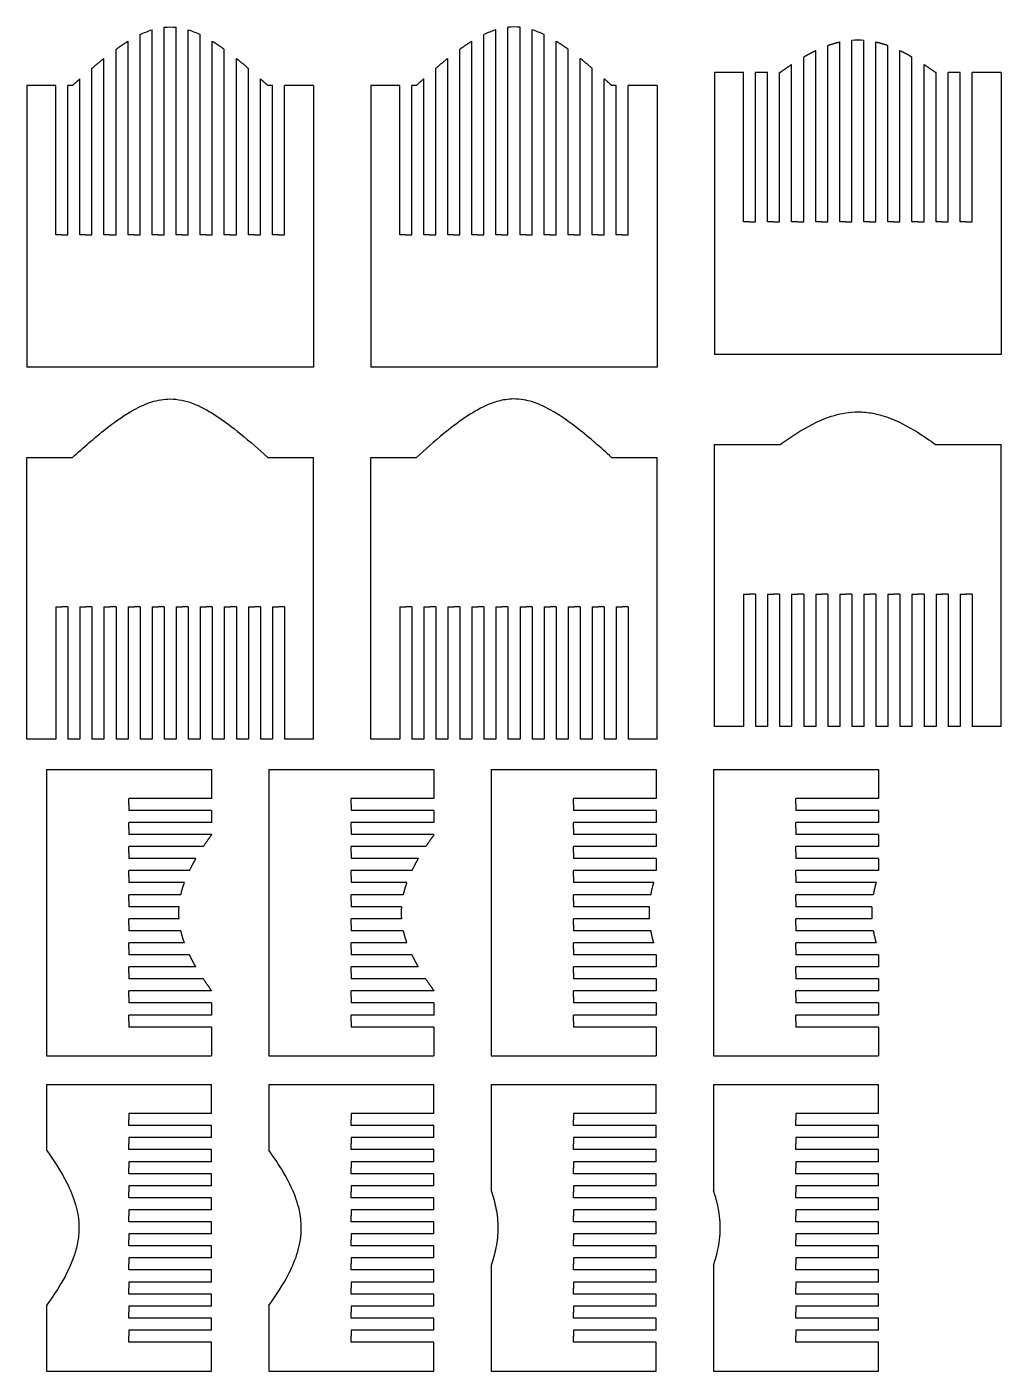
# Model space of a CAD drawing. Header units: millimetres. Extents: x -25 to 565, y 0 to 235.
# Drawn here: x 215 to 385, y 0 to 234.6 of the extents above; entities that cross this region are included whole.
import ezdxf

# ---------------------------------------------------------------- set-up
doc = ezdxf.new("R2010")
doc.units = ezdxf.units.MM
for name, color, linetype in [('x_lower_sheets', 7, 'CONTINUOUS'), ('x_upper_sheets', 7, 'CONTINUOUS'), ('y_lower_sheets', 7, 'CONTINUOUS'), ('y_upper_sheets', 7, 'CONTINUOUS')]:
    doc.layers.add(name, color=color, linetype=linetype)

msp = doc.modelspace()

# ---------------------------------------------------------------- linework, layer by layer
at = {"layer": 'x_lower_sheets'}
for points in [[(218.4, 50), (218.4, 38.56)], [(218.4, 50), (247.2, 50)], [(247.2, 44.95), (247.2, 50)], [(257.2, 50), (257.2, 38.56)], [(257.2, 50), (286, 50)], [(286, 44.95), (286, 50)], [(296, 50), (296, 31.54)], [(296, 50), (324.8, 50)], [(324.8, 44.95), (324.8, 50)], [(334.8, 50), (334.8, 31.54)], [(334.8, 50), (363.6, 50)], [(363.6, 44.95), (363.6, 50)], [(247.2, 44.95), (232.8, 44.95)], [(232.8, 44.95), (232.8, 43.9)], [(286, 44.95), (271.6, 44.95)], [(271.6, 44.95), (271.6, 43.9)], [(324.8, 44.95), (310.4, 44.95)], [(310.4, 44.95), (310.4, 43.9)], [(363.6, 44.95), (349.2, 44.95)], [(349.2, 44.95), (349.2, 43.9)], [(232.8, 42.85), (232.8, 43.9)], [(247.2, 42.85), (232.8, 42.85)], [(247.2, 40.75), (247.2, 42.85)], [(271.6, 42.85), (271.6, 43.9)], [(286, 42.85), (271.6, 42.85)], [(286, 40.75), (286, 42.85)], [(310.4, 42.85), (310.4, 43.9)], [(324.8, 42.85), (310.4, 42.85)], [(324.8, 40.75), (324.8, 42.85)], [(349.2, 42.85), (349.2, 43.9)], [(363.6, 42.85), (349.2, 42.85)], [(363.6, 40.75), (363.6, 42.85)], [(247.2, 40.75), (232.8, 40.75)], [(232.8, 40.75), (232.8, 39.7)], [(286, 40.75), (271.6, 40.75)], [(271.6, 40.75), (271.6, 39.7)], [(324.8, 40.75), (310.4, 40.75)], [(310.4, 40.75), (310.4, 39.7)], [(363.6, 40.75), (349.2, 40.75)], [(349.2, 40.75), (349.2, 39.7)], [(232.8, 38.65), (232.8, 39.7)], [(247.2, 38.65), (232.8, 38.65)], [(247.2, 36.55), (247.2, 38.65)], [(271.6, 38.65), (271.6, 39.7)], [(286, 38.65), (271.6, 38.65)], [(286, 36.55), (286, 38.65)], [(310.4, 38.65), (310.4, 39.7)], [(324.8, 38.65), (310.4, 38.65)], [(324.8, 36.55), (324.8, 38.65)], [(349.2, 38.65), (349.2, 39.7)], [(363.6, 38.65), (349.2, 38.65)], [(363.6, 36.55), (363.6, 38.65)], [(247.2, 36.55), (232.8, 36.55)], [(232.8, 36.55), (232.8, 35.5)], [(232.8, 34.45), (232.8, 35.5)], [(286, 36.55), (271.6, 36.55)], [(271.6, 36.55), (271.6, 35.5)], [(271.6, 34.45), (271.6, 35.5)], [(324.8, 36.55), (310.4, 36.55)], [(310.4, 36.55), (310.4, 35.5)], [(310.4, 34.45), (310.4, 35.5)], [(363.6, 36.55), (349.2, 36.55)], [(349.2, 36.55), (349.2, 35.5)], [(349.2, 34.45), (349.2, 35.5)], [(247.2, 34.45), (232.8, 34.45)], [(247.2, 32.35), (247.2, 34.45)], [(286, 34.45), (271.6, 34.45)], [(286, 32.35), (286, 34.45)], [(324.8, 34.45), (310.4, 34.45)], [(324.8, 32.35), (324.8, 34.45)], [(363.6, 34.45), (349.2, 34.45)], [(363.6, 32.35), (363.6, 34.45)], [(247.2, 32.35), (232.8, 32.35)], [(232.8, 32.35), (232.8, 31.3)], [(232.8, 30.25), (232.8, 31.3)], [(286, 32.35), (271.6, 32.35)], [(271.6, 32.35), (271.6, 31.3)], [(271.6, 30.25), (271.6, 31.3)], [(324.8, 32.35), (310.4, 32.35)], [(310.4, 32.35), (310.4, 31.3)], [(310.4, 30.25), (310.4, 31.3)], [(363.6, 32.35), (349.2, 32.35)], [(349.2, 32.35), (349.2, 31.3)], [(349.2, 30.25), (349.2, 31.3)], [(247.2, 30.25), (232.8, 30.25)], [(247.2, 28.15), (247.2, 30.25)], [(286, 30.25), (271.6, 30.25)], [(286, 28.15), (286, 30.25)], [(324.8, 30.25), (310.4, 30.25)], [(324.8, 28.15), (324.8, 30.25)], [(363.6, 30.25), (349.2, 30.25)], [(363.6, 28.15), (363.6, 30.25)], [(247.2, 28.15), (232.8, 28.15)], [(232.8, 28.15), (232.8, 27.1)], [(232.8, 26.05), (232.8, 27.1)], [(247.2, 26.05), (232.8, 26.05)], [(247.2, 23.95), (247.2, 26.05)], [(286, 28.15), (271.6, 28.15)], [(271.6, 28.15), (271.6, 27.1)], [(271.6, 26.05), (271.6, 27.1)], [(286, 26.05), (271.6, 26.05)], [(286, 23.95), (286, 26.05)], [(324.8, 28.15), (310.4, 28.15)], [(310.4, 28.15), (310.4, 27.1)], [(310.4, 26.05), (310.4, 27.1)], [(324.8, 26.05), (310.4, 26.05)], [(324.8, 23.95), (324.8, 26.05)], [(363.6, 28.15), (349.2, 28.15)], [(349.2, 28.15), (349.2, 27.1)], [(349.2, 26.05), (349.2, 27.1)], [(363.6, 26.05), (349.2, 26.05)], [(363.6, 23.95), (363.6, 26.05)], [(247.2, 23.95), (232.8, 23.95)], [(232.8, 23.95), (232.8, 22.9)], [(286, 23.95), (271.6, 23.95)], [(271.6, 23.95), (271.6, 22.9)], [(324.8, 23.95), (310.4, 23.95)], [(310.4, 23.95), (310.4, 22.9)], [(363.6, 23.95), (349.2, 23.95)], [(349.2, 23.95), (349.2, 22.9)], [(232.8, 21.85), (232.8, 22.9)], [(247.2, 21.85), (232.8, 21.85)], [(247.2, 19.75), (247.2, 21.85)], [(271.6, 21.85), (271.6, 22.9)], [(286, 21.85), (271.6, 21.85)], [(286, 19.75), (286, 21.85)], [(310.4, 21.85), (310.4, 22.9)], [(324.8, 21.85), (310.4, 21.85)], [(324.8, 19.75), (324.8, 21.85)], [(349.2, 21.85), (349.2, 22.9)], [(363.6, 21.85), (349.2, 21.85)], [(363.6, 19.75), (363.6, 21.85)], [(247.2, 19.75), (232.8, 19.75)], [(232.8, 19.75), (232.8, 18.7)], [(286, 19.75), (271.6, 19.75)], [(271.6, 19.75), (271.6, 18.7)], [(324.8, 19.75), (310.4, 19.75)], [(310.4, 19.75), (310.4, 18.7)], [(363.6, 19.75), (349.2, 19.75)], [(349.2, 19.75), (349.2, 18.7)], [(232.8, 17.65), (232.8, 18.7)], [(247.2, 17.65), (232.8, 17.65)], [(247.2, 15.55), (247.2, 17.65)], [(271.6, 17.65), (271.6, 18.7)], [(286, 17.65), (271.6, 17.65)], [(286, 15.55), (286, 17.65)], [(296, 18.46), (296, 0)], [(310.4, 17.65), (310.4, 18.7)], [(324.8, 17.65), (310.4, 17.65)], [(324.8, 15.55), (324.8, 17.65)], [(334.8, 18.46), (334.8, 0)], [(349.2, 17.65), (349.2, 18.7)], [(363.6, 17.65), (349.2, 17.65)], [(363.6, 15.55), (363.6, 17.65)], [(247.2, 15.55), (232.8, 15.55)], [(232.8, 15.55), (232.8, 14.5)], [(232.8, 13.45), (232.8, 14.5)], [(286, 15.55), (271.6, 15.55)], [(271.6, 15.55), (271.6, 14.5)], [(271.6, 13.45), (271.6, 14.5)], [(324.8, 15.55), (310.4, 15.55)], [(310.4, 15.55), (310.4, 14.5)], [(310.4, 13.45), (310.4, 14.5)], [(363.6, 15.55), (349.2, 15.55)], [(349.2, 15.55), (349.2, 14.5)], [(349.2, 13.45), (349.2, 14.5)], [(247.2, 13.45), (232.8, 13.45)], [(247.2, 11.35), (247.2, 13.45)], [(286, 13.45), (271.6, 13.45)], [(286, 11.35), (286, 13.45)], [(324.8, 13.45), (310.4, 13.45)], [(324.8, 11.35), (324.8, 13.45)], [(363.6, 13.45), (349.2, 13.45)], [(363.6, 11.35), (363.6, 13.45)], [(218.4, 11.44), (218.4, 0)], [(247.2, 11.35), (232.8, 11.35)], [(232.8, 11.35), (232.8, 10.3)], [(232.8, 9.25), (232.8, 10.3)], [(257.2, 11.44), (257.2, 0)], [(286, 11.35), (271.6, 11.35)], [(271.6, 11.35), (271.6, 10.3)], [(271.6, 9.25), (271.6, 10.3)], [(324.8, 11.35), (310.4, 11.35)], [(310.4, 11.35), (310.4, 10.3)], [(310.4, 9.25), (310.4, 10.3)], [(363.6, 11.35), (349.2, 11.35)], [(349.2, 11.35), (349.2, 10.3)], [(349.2, 9.25), (349.2, 10.3)], [(247.2, 9.25), (232.8, 9.25)], [(247.2, 7.15), (232.8, 7.15)], [(232.8, 7.15), (232.8, 6.1)], [(247.2, 7.15), (247.2, 9.25)], [(286, 9.25), (271.6, 9.25)], [(286, 7.15), (271.6, 7.15)], [(271.6, 7.15), (271.6, 6.1)], [(286, 7.15), (286, 9.25)], [(324.8, 9.25), (310.4, 9.25)], [(324.8, 7.15), (310.4, 7.15)], [(310.4, 7.15), (310.4, 6.1)], [(324.8, 7.15), (324.8, 9.25)], [(363.6, 9.25), (349.2, 9.25)], [(363.6, 7.15), (349.2, 7.15)], [(349.2, 7.15), (349.2, 6.1)], [(363.6, 7.15), (363.6, 9.25)], [(232.8, 5.05), (232.8, 6.1)], [(247.2, 5.05), (232.8, 5.05)], [(247.2, 0), (247.2, 5.05)], [(271.6, 5.05), (271.6, 6.1)], [(286, 5.05), (271.6, 5.05)], [(286, 0), (286, 5.05)], [(310.4, 5.05), (310.4, 6.1)], [(324.8, 5.05), (310.4, 5.05)], [(324.8, 0), (324.8, 5.05)], [(349.2, 5.05), (349.2, 6.1)], [(363.6, 5.05), (349.2, 5.05)], [(363.6, 0), (363.6, 5.05)], [(218.4, 0), (247.2, 0)], [(257.2, 0), (286, 0)], [(296, 0), (324.8, 0)], [(334.8, 0), (363.6, 0)]]:
    msp.add_open_spline(points, degree=1, dxfattribs=at)
for points, knots in [([(218.4, 38.56), (219.67, 36.81), (220.9, 34.96), (221.97, 32.86), (222.55, 31.71), (223.09, 30.46), (223.48, 29.1), (223.85, 27.82), (224.09, 26.42), (224.08, 25)], [0, 0, 0, 0, 0.485129, 0.485129, 0.485129, 0.751468, 0.751468, 0.751468, 1, 1, 1, 1]), ([(257.2, 11.44), (258.47, 13.19), (259.7, 15.04), (260.77, 17.14), (261.35, 18.29), (261.89, 19.54), (262.28, 20.9), (262.66, 22.19), (262.89, 23.6), (262.88, 25.03), (262.88, 26.06), (262.76, 27.09), (262.55, 28.05), (262.4, 28.71), (262.22, 29.35), (262.01, 29.96), (261.32, 31.96), (260.39, 33.68), (259.41, 35.29), (258.7, 36.44), (257.96, 37.52), (257.2, 38.56)], [0, 0, 0, 0, 0.24261, 0.24261, 0.24261, 0.375777, 0.375777, 0.375777, 0.500958, 0.500958, 0.500958, 0.591022, 0.591022, 0.591022, 0.652696, 0.652696, 0.652696, 0.855239, 0.855239, 0.855239, 1, 1, 1, 1]), ([(296, 31.54), (296.35, 30.55), (296.65, 29.5), (296.85, 28.4), (297.06, 27.3), (297.18, 26.16), (297.18, 25)], [0, 0, 0, 0, 0.5, 0.5, 0.5, 1, 1, 1, 1]), ([(334.8, 18.46), (335.09, 19.27), (335.33, 20.11), (335.53, 20.99), (335.81, 22.27), (335.98, 23.62), (335.98, 24.98), (335.98, 26.34), (335.82, 27.69), (335.54, 28.97), (335.34, 29.86), (335.09, 30.72), (334.8, 31.54)], [0, 0, 0, 0, 0.203837, 0.203837, 0.203837, 0.498787, 0.498787, 0.498787, 0.792961, 0.792961, 0.792961, 1, 1, 1, 1]), ([(224.08, 25), (224.09, 24.12), (224, 23.24), (223.84, 22.41), (223.68, 21.57), (223.46, 20.77), (223.2, 20.01), (222.5, 18.01), (221.57, 16.28), (220.58, 14.67), (219.88, 13.54), (219.15, 12.47), (218.4, 11.44)], [0, 0, 0, 0, 0.153889, 0.153889, 0.153889, 0.307779, 0.307779, 0.307779, 0.713637, 0.713637, 0.713637, 1, 1, 1, 1]), ([(297.18, 25), (297.18, 23.84), (297.06, 22.7), (296.85, 21.6), (296.65, 20.5), (296.35, 19.45), (296, 18.46)], [0, 0, 0, 0, 0.5, 0.5, 0.5, 1, 1, 1, 1])]:
    msp.add_open_spline(points, degree=3, knots=knots, dxfattribs=at)
at = {"layer": 'x_upper_sheets'}
for points, knots in [([(222.98, 159.47), (224.84, 161.16), (226.75, 162.84), (228.8, 164.46), (230.16, 165.51), (231.57, 166.55), (233.16, 167.48), (234.25, 168.12), (235.43, 168.71), (236.79, 169.14), (237.78, 169.45), (238.88, 169.66), (240, 169.66)], [0, 0, 0, 0, 0.410661, 0.410661, 0.410661, 0.680197, 0.680197, 0.680197, 0.864949, 0.864949, 0.864949, 1, 1, 1, 1]), ([(240, 169.66), (240.68, 169.66), (241.36, 169.58), (242.01, 169.45), (242.65, 169.32), (243.27, 169.14), (243.85, 168.93), (245.28, 168.39), (246.53, 167.69), (247.69, 166.96), (249.36, 165.9), (250.86, 164.75), (252.3, 163.57), (253.94, 162.23), (255.5, 160.86), (257.02, 159.47)], [0, 0, 0, 0, 0.082231, 0.082231, 0.082231, 0.164463, 0.164463, 0.164463, 0.368632, 0.368632, 0.368632, 0.663658, 0.663658, 0.663658, 1, 1, 1, 1]), ([(317.02, 159.47), (315.16, 161.17), (313.25, 162.85), (311.18, 164.47), (309.83, 165.52), (308.41, 166.56), (306.82, 167.49), (305.73, 168.12), (304.56, 168.72), (303.21, 169.14), (302.21, 169.46), (301.1, 169.66), (299.96, 169.66), (299.46, 169.65), (298.97, 169.62), (298.49, 169.54), (297.67, 169.42), (296.91, 169.2), (296.19, 168.94), (294.76, 168.41), (293.51, 167.72), (292.35, 166.99), (290.68, 165.93), (289.19, 164.78), (287.74, 163.61), (286.09, 162.26), (284.51, 160.87), (282.98, 159.47)], [0, 0, 0, 0, 0.205825, 0.205825, 0.205825, 0.340684, 0.340684, 0.340684, 0.432536, 0.432536, 0.432536, 0.500757, 0.500757, 0.500757, 0.530715, 0.530715, 0.530715, 0.58125, 0.58125, 0.58125, 0.683096, 0.683096, 0.683096, 0.830295, 0.830295, 0.830295, 1, 1, 1, 1]), ([(346.44, 161.72), (348.19, 162.99), (350.04, 164.22), (352.14, 165.29), (353.29, 165.88), (354.54, 166.41), (355.9, 166.8), (357.18, 167.17), (358.58, 167.41), (360, 167.41)], [0, 0, 0, 0, 0.485129, 0.485129, 0.485129, 0.751468, 0.751468, 0.751468, 1, 1, 1, 1]), ([(360, 167.41), (360.88, 167.41), (361.76, 167.32), (362.59, 167.16), (363.43, 167.01), (364.23, 166.78), (364.99, 166.52), (366.99, 165.82), (368.72, 164.89), (370.33, 163.9), (371.46, 163.2), (372.53, 162.47), (373.56, 161.72)], [0, 0, 0, 0, 0.153889, 0.153889, 0.153889, 0.307779, 0.307779, 0.307779, 0.713637, 0.713637, 0.713637, 1, 1, 1, 1])]:
    msp.add_open_spline(points, degree=3, knots=knots, dxfattribs=at)
for points in [[(335, 112.52), (335, 161.72)], [(335, 161.72), (346.44, 161.72)], [(373.56, 161.72), (385, 161.72)], [(385, 112.52), (385, 161.72)], [(215, 110.27), (215, 159.47)], [(215, 159.47), (222.98, 159.47)], [(257.02, 159.47), (265, 159.47)], [(265, 110.27), (265, 159.47)], [(275, 110.27), (275, 159.47)], [(275, 159.47), (282.98, 159.47)], [(317.02, 159.47), (325, 159.47)], [(325, 110.27), (325, 159.47)], [(340.05, 135.62), (341.1, 135.62)], [(340.05, 135.62), (340.05, 112.52)], [(342.15, 135.62), (341.1, 135.62)], [(342.15, 135.62), (342.15, 112.52)], [(344.25, 135.62), (345.3, 135.62)], [(344.25, 135.62), (344.25, 112.52)], [(346.35, 135.62), (345.3, 135.62)], [(346.35, 135.62), (346.35, 112.52)], [(348.45, 135.62), (349.5, 135.62)], [(348.45, 135.62), (348.45, 112.52)], [(350.55, 135.62), (349.5, 135.62)], [(350.55, 135.62), (350.55, 112.52)], [(352.65, 135.62), (353.7, 135.62)], [(352.65, 135.62), (352.65, 112.52)], [(354.75, 135.62), (353.7, 135.62)], [(354.75, 135.62), (354.75, 112.52)], [(356.85, 135.62), (357.9, 135.62)], [(356.85, 135.62), (356.85, 112.52)], [(358.95, 135.62), (357.9, 135.62)], [(358.95, 135.62), (358.95, 112.52)], [(361.05, 135.62), (362.1, 135.62)], [(361.05, 135.62), (361.05, 112.52)], [(363.15, 135.62), (362.1, 135.62)], [(363.15, 135.62), (363.15, 112.52)], [(365.25, 135.62), (366.3, 135.62)], [(365.25, 135.62), (365.25, 112.52)], [(367.35, 135.62), (366.3, 135.62)], [(367.35, 135.62), (367.35, 112.52)], [(369.45, 135.62), (370.5, 135.62)], [(369.45, 135.62), (369.45, 112.52)], [(371.55, 135.62), (370.5, 135.62)], [(371.55, 135.62), (371.55, 112.52)], [(373.65, 135.62), (374.7, 135.62)], [(373.65, 135.62), (373.65, 112.52)], [(375.75, 135.62), (374.7, 135.62)], [(375.75, 135.62), (375.75, 112.52)], [(377.85, 135.62), (378.9, 135.62)], [(377.85, 135.62), (377.85, 112.52)], [(379.95, 135.62), (378.9, 135.62)], [(379.95, 135.62), (379.95, 112.52)], [(220.05, 133.37), (221.1, 133.37)], [(220.05, 133.37), (220.05, 110.27)], [(222.15, 133.37), (221.1, 133.37)], [(222.15, 133.37), (222.15, 110.27)], [(224.25, 133.37), (225.3, 133.37)], [(224.25, 133.37), (224.25, 110.27)], [(226.35, 133.37), (225.3, 133.37)], [(226.35, 133.37), (226.35, 110.27)], [(228.45, 133.37), (229.5, 133.37)], [(228.45, 133.37), (228.45, 110.27)], [(230.55, 133.37), (229.5, 133.37)], [(230.55, 133.37), (230.55, 110.27)], [(232.65, 133.37), (233.7, 133.37)], [(232.65, 133.37), (232.65, 110.27)], [(234.75, 133.37), (233.7, 133.37)], [(234.75, 133.37), (234.75, 110.27)], [(236.85, 133.37), (237.9, 133.37)], [(236.85, 133.37), (236.85, 110.27)], [(238.95, 133.37), (237.9, 133.37)], [(238.95, 133.37), (238.95, 110.27)], [(241.05, 133.37), (242.1, 133.37)], [(241.05, 133.37), (241.05, 110.27)], [(243.15, 133.37), (242.1, 133.37)], [(243.15, 133.37), (243.15, 110.27)], [(245.25, 133.37), (246.3, 133.37)], [(245.25, 133.37), (245.25, 110.27)], [(247.35, 133.37), (246.3, 133.37)], [(247.35, 133.37), (247.35, 110.27)], [(249.45, 133.37), (250.5, 133.37)], [(249.45, 133.37), (249.45, 110.27)], [(251.55, 133.37), (250.5, 133.37)], [(251.55, 133.37), (251.55, 110.27)], [(253.65, 133.37), (254.7, 133.37)], [(253.65, 133.37), (253.65, 110.27)], [(255.75, 133.37), (254.7, 133.37)], [(255.75, 133.37), (255.75, 110.27)], [(257.85, 133.37), (258.9, 133.37)], [(257.85, 133.37), (257.85, 110.27)], [(259.95, 133.37), (258.9, 133.37)], [(259.95, 133.37), (259.95, 110.27)], [(280.05, 133.37), (281.1, 133.37)], [(280.05, 133.37), (280.05, 110.27)], [(282.15, 133.37), (281.1, 133.37)], [(282.15, 133.37), (282.15, 110.27)], [(284.25, 133.37), (285.3, 133.37)], [(284.25, 133.37), (284.25, 110.27)], [(286.35, 133.37), (285.3, 133.37)], [(286.35, 133.37), (286.35, 110.27)], [(288.45, 133.37), (289.5, 133.37)], [(288.45, 133.37), (288.45, 110.27)], [(290.55, 133.37), (289.5, 133.37)], [(290.55, 133.37), (290.55, 110.27)], [(292.65, 133.37), (293.7, 133.37)], [(292.65, 133.37), (292.65, 110.27)], [(294.75, 133.37), (293.7, 133.37)], [(294.75, 133.37), (294.75, 110.27)], [(296.85, 133.37), (297.9, 133.37)], [(296.85, 133.37), (296.85, 110.27)], [(298.95, 133.37), (297.9, 133.37)], [(298.95, 133.37), (298.95, 110.27)], [(301.05, 133.37), (302.1, 133.37)], [(301.05, 133.37), (301.05, 110.27)], [(303.15, 133.37), (302.1, 133.37)], [(303.15, 133.37), (303.15, 110.27)], [(305.25, 133.37), (306.3, 133.37)], [(305.25, 133.37), (305.25, 110.27)], [(307.35, 133.37), (306.3, 133.37)], [(307.35, 133.37), (307.35, 110.27)], [(309.45, 133.37), (310.5, 133.37)], [(309.45, 133.37), (309.45, 110.27)], [(311.55, 133.37), (310.5, 133.37)], [(311.55, 133.37), (311.55, 110.27)], [(313.65, 133.37), (314.7, 133.37)], [(313.65, 133.37), (313.65, 110.27)], [(315.75, 133.37), (314.7, 133.37)], [(315.75, 133.37), (315.75, 110.27)], [(317.85, 133.37), (318.9, 133.37)], [(317.85, 133.37), (317.85, 110.27)], [(319.95, 133.37), (318.9, 133.37)], [(319.95, 133.37), (319.95, 110.27)], [(220.05, 110.27), (215, 110.27)], [(224.25, 110.27), (222.15, 110.27)], [(228.45, 110.27), (226.35, 110.27)], [(232.65, 110.27), (230.55, 110.27)], [(236.85, 110.27), (234.75, 110.27)], [(241.05, 110.27), (238.95, 110.27)], [(245.25, 110.27), (243.15, 110.27)], [(249.45, 110.27), (247.35, 110.27)], [(253.65, 110.27), (251.55, 110.27)], [(257.85, 110.27), (255.75, 110.27)], [(265, 110.27), (259.95, 110.27)], [(280.05, 110.27), (275, 110.27)], [(284.25, 110.27), (282.15, 110.27)], [(288.45, 110.27), (286.35, 110.27)], [(292.65, 110.27), (290.55, 110.27)], [(296.85, 110.27), (294.75, 110.27)], [(301.05, 110.27), (298.95, 110.27)], [(305.25, 110.27), (303.15, 110.27)], [(309.45, 110.27), (307.35, 110.27)], [(313.65, 110.27), (311.55, 110.27)], [(317.85, 110.27), (315.75, 110.27)], [(325, 110.27), (319.95, 110.27)], [(340.05, 112.52), (335, 112.52)], [(344.25, 112.52), (342.15, 112.52)], [(348.45, 112.52), (346.35, 112.52)], [(352.65, 112.52), (350.55, 112.52)], [(356.85, 112.52), (354.75, 112.52)], [(361.05, 112.52), (358.95, 112.52)], [(365.25, 112.52), (363.15, 112.52)], [(369.45, 112.52), (367.35, 112.52)], [(373.65, 112.52), (371.55, 112.52)], [(377.85, 112.52), (375.75, 112.52)], [(385, 112.52), (379.95, 112.52)]]:
    msp.add_open_spline(points, degree=1, dxfattribs=at)
at = {"layer": 'y_lower_sheets'}
for points, degree in [([(218.4, 105), (247.2, 105)], 1), ([(218.4, 105), (218.4, 55)], 1), ([(247.2, 105), (247.2, 99.95)], 1), ([(257.2, 105), (286, 105)], 1), ([(257.2, 105), (257.2, 55)], 1), ([(286, 105), (286, 99.95)], 1), ([(296, 105), (324.8, 105)], 1), ([(296, 105), (296, 55)], 1), ([(324.8, 105), (324.8, 99.95)], 1), ([(334.8, 105), (363.6, 105)], 1), ([(334.8, 105), (334.8, 55)], 1), ([(363.6, 105), (363.6, 99.95)], 1), ([(247.2, 99.95), (232.8, 99.95)], 1), ([(232.8, 98.9), (232.8, 99.95)], 1), ([(232.8, 98.9), (232.8, 97.85)], 1), ([(286, 99.95), (271.6, 99.95)], 1), ([(271.6, 98.9), (271.6, 99.95)], 1), ([(271.6, 98.9), (271.6, 97.85)], 1), ([(324.8, 99.95), (310.4, 99.95)], 1), ([(310.4, 98.9), (310.4, 99.95)], 1), ([(310.4, 98.9), (310.4, 97.85)], 1), ([(363.6, 99.95), (349.2, 99.95)], 1), ([(349.2, 98.9), (349.2, 99.95)], 1), ([(349.2, 98.9), (349.2, 97.85)], 1), ([(247.2, 97.85), (232.8, 97.85)], 1), ([(247.2, 97.85), (247.2, 95.75)], 1), ([(286, 97.85), (271.6, 97.85)], 1), ([(286, 97.85), (286, 95.75)], 1), ([(324.8, 97.85), (310.4, 97.85)], 1), ([(324.8, 97.85), (324.8, 95.75)], 1), ([(363.6, 97.85), (349.2, 97.85)], 1), ([(363.6, 97.85), (363.6, 95.75)], 1), ([(247.2, 95.75), (232.8, 95.75)], 1), ([(232.8, 94.7), (232.8, 95.75)], 1), ([(232.8, 94.7), (232.8, 93.65)], 1), ([(286, 95.75), (271.6, 95.75)], 1), ([(271.6, 94.7), (271.6, 95.75)], 1), ([(271.6, 94.7), (271.6, 93.65)], 1), ([(324.8, 95.75), (310.4, 95.75)], 1), ([(310.4, 94.7), (310.4, 95.75)], 1), ([(310.4, 94.7), (310.4, 93.65)], 1), ([(363.6, 95.75), (349.2, 95.75)], 1), ([(349.2, 94.7), (349.2, 95.75)], 1), ([(349.2, 94.7), (349.2, 93.65)], 1), ([(247.2, 93.65), (232.8, 93.65)], 1), ([(245.8, 91.55), (232.8, 91.55)], 1), ([(232.8, 90.5), (232.8, 91.55)], 1), ([(245.8, 91.55), (246.49, 92.58), (247.2, 93.56)], 2), ([(247.2, 93.65), (247.2, 93.56)], 1), ([(286, 93.65), (271.6, 93.65)], 1), ([(284.6, 91.55), (271.6, 91.55)], 1), ([(271.6, 90.5), (271.6, 91.55)], 1), ([(286, 93.56), (285.29, 92.58), (284.6, 91.55)], 2), ([(286, 93.65), (286, 93.56)], 1), ([(324.8, 93.65), (310.4, 93.65)], 1), ([(324.8, 91.55), (310.4, 91.55)], 1), ([(310.4, 90.5), (310.4, 91.55)], 1), ([(324.8, 93.65), (324.8, 91.55)], 1), ([(363.6, 93.65), (349.2, 93.65)], 1), ([(363.6, 91.55), (349.2, 91.55)], 1), ([(349.2, 90.5), (349.2, 91.55)], 1), ([(363.6, 93.65), (363.6, 91.55)], 1), ([(232.8, 90.5), (232.8, 89.45)], 1), ([(244.49, 89.45), (232.8, 89.45)], 1), ([(243.38, 87.35), (243.91, 88.44), (244.49, 89.45)], 2), ([(271.6, 90.5), (271.6, 89.45)], 1), ([(283.29, 89.45), (271.6, 89.45)], 1), ([(283.29, 89.45), (282.71, 88.44), (282.18, 87.35)], 2), ([(310.4, 90.5), (310.4, 89.45)], 1), ([(324.8, 89.45), (310.4, 89.45)], 1), ([(324.8, 89.45), (324.8, 87.35)], 1), ([(349.2, 90.5), (349.2, 89.45)], 1), ([(363.6, 89.45), (349.2, 89.45)], 1), ([(363.6, 89.45), (363.6, 87.35)], 1), ([(243.38, 87.35), (232.8, 87.35)], 1), ([(232.8, 86.3), (232.8, 87.35)], 1), ([(282.18, 87.35), (271.6, 87.35)], 1), ([(271.6, 86.3), (271.6, 87.35)], 1), ([(324.8, 87.35), (310.4, 87.35)], 1), ([(310.4, 86.3), (310.4, 87.35)], 1), ([(363.6, 87.35), (349.2, 87.35)], 1), ([(349.2, 86.3), (349.2, 87.35)], 1), ([(232.8, 86.3), (232.8, 85.25)], 1), ([(242.49, 85.25), (232.8, 85.25)], 1), ([(241.87, 83.15), (242.12, 84.25), (242.49, 85.25)], 2), ([(271.6, 86.3), (271.6, 85.25)], 1), ([(281.29, 85.25), (271.6, 85.25)], 1), ([(281.29, 85.25), (280.92, 84.25), (280.67, 83.15)], 2), ([(310.4, 86.3), (310.4, 85.25)], 1), ([(324.39, 85.25), (310.4, 85.25)], 1), ([(323.9, 83.15), (324.09, 84.23), (324.39, 85.25)], 2), ([(349.2, 86.3), (349.2, 85.25)], 1), ([(363.19, 85.25), (349.2, 85.25)], 1), ([(363.19, 85.25), (362.89, 84.23), (362.7, 83.15)], 2), ([(241.87, 83.15), (232.8, 83.15)], 1), ([(232.8, 82.1), (232.8, 83.15)], 1), ([(280.67, 83.15), (271.6, 83.15)], 1), ([(271.6, 82.1), (271.6, 83.15)], 1), ([(323.9, 83.15), (310.4, 83.15)], 1), ([(310.4, 82.1), (310.4, 83.15)], 1), ([(362.7, 83.15), (349.2, 83.15)], 1), ([(349.2, 82.1), (349.2, 83.15)], 1), ([(232.8, 82.1), (232.8, 81.05)], 1), ([(241.56, 81.05), (232.8, 81.05)], 1), ([(241.56, 78.95), (241.5, 79.65), (241.5, 80.35), (241.56, 81.05)], 3), ([(271.6, 82.1), (271.6, 81.05)], 1), ([(280.36, 81.05), (271.6, 81.05)], 1), ([(280.36, 81.05), (280.3, 80.35), (280.3, 79.65), (280.36, 78.95)], 3), ([(310.4, 82.1), (310.4, 81.05)], 1), ([(323.65, 81.05), (310.4, 81.05)], 1), ([(323.65, 78.95), (323.59, 80), (323.65, 81.05)], 2), ([(349.2, 82.1), (349.2, 81.05)], 1), ([(362.45, 81.05), (349.2, 81.05)], 1), ([(362.45, 81.05), (362.39, 80), (362.45, 78.95)], 2), ([(241.56, 78.95), (232.8, 78.95)], 1), ([(232.8, 77.9), (232.8, 78.95)], 1), ([(232.8, 77.9), (232.8, 76.85)], 1), ([(280.36, 78.95), (271.6, 78.95)], 1), ([(271.6, 77.9), (271.6, 78.95)], 1), ([(271.6, 77.9), (271.6, 76.85)], 1), ([(323.65, 78.95), (310.4, 78.95)], 1), ([(310.4, 77.9), (310.4, 78.95)], 1), ([(310.4, 77.9), (310.4, 76.85)], 1), ([(362.45, 78.95), (349.2, 78.95)], 1), ([(349.2, 77.9), (349.2, 78.95)], 1), ([(349.2, 77.9), (349.2, 76.85)], 1), ([(241.87, 76.85), (232.8, 76.85)], 1), ([(242.49, 74.75), (242.12, 75.75), (241.87, 76.85)], 2), ([(280.67, 76.85), (271.6, 76.85)], 1), ([(280.67, 76.85), (280.92, 75.75), (281.29, 74.75)], 2), ([(323.9, 76.85), (310.4, 76.85)], 1), ([(324.39, 74.75), (324.09, 75.77), (323.9, 76.85)], 2), ([(362.7, 76.85), (349.2, 76.85)], 1), ([(362.7, 76.85), (362.89, 75.77), (363.19, 74.75)], 2), ([(242.49, 74.75), (232.8, 74.75)], 1), ([(232.8, 73.7), (232.8, 74.75)], 1), ([(232.8, 73.7), (232.8, 72.65)], 1), ([(281.29, 74.75), (271.6, 74.75)], 1), ([(271.6, 73.7), (271.6, 74.75)], 1), ([(271.6, 73.7), (271.6, 72.65)], 1), ([(324.39, 74.75), (310.4, 74.75)], 1), ([(310.4, 73.7), (310.4, 74.75)], 1), ([(310.4, 73.7), (310.4, 72.65)], 1), ([(363.19, 74.75), (349.2, 74.75)], 1), ([(349.2, 73.7), (349.2, 74.75)], 1), ([(349.2, 73.7), (349.2, 72.65)], 1), ([(243.38, 72.65), (232.8, 72.65)], 1), ([(244.49, 70.55), (232.8, 70.55)], 1), ([(232.8, 69.5), (232.8, 70.55)], 1), ([(282.18, 72.65), (271.6, 72.65)], 1), ([(283.29, 70.55), (271.6, 70.55)], 1), ([(271.6, 69.5), (271.6, 70.55)], 1), ([(282.18, 72.65), (282.71, 71.56), (283.29, 70.55)], 2), ([(324.8, 72.65), (310.4, 72.65)], 1), ([(324.8, 70.55), (310.4, 70.55)], 1), ([(310.4, 69.5), (310.4, 70.55)], 1), ([(324.8, 72.65), (324.8, 70.55)], 1), ([(363.6, 72.65), (349.2, 72.65)], 1), ([(363.6, 70.55), (349.2, 70.55)], 1), ([(349.2, 69.5), (349.2, 70.55)], 1), ([(363.6, 72.65), (363.6, 70.55)], 1), ([(232.8, 69.5), (232.8, 68.45)], 1), ([(245.8, 68.45), (232.8, 68.45)], 1), ([(247.2, 66.44), (246.49, 67.42), (245.8, 68.45)], 2), ([(271.6, 69.5), (271.6, 68.45)], 1), ([(284.6, 68.45), (271.6, 68.45)], 1), ([(284.6, 68.45), (285.29, 67.42), (286, 66.44)], 2), ([(310.4, 69.5), (310.4, 68.45)], 1), ([(324.8, 68.45), (310.4, 68.45)], 1), ([(324.8, 68.45), (324.8, 66.35)], 1), ([(349.2, 69.5), (349.2, 68.45)], 1), ([(363.6, 68.45), (349.2, 68.45)], 1), ([(363.6, 68.45), (363.6, 66.35)], 1), ([(247.2, 66.35), (232.8, 66.35)], 1), ([(232.8, 65.3), (232.8, 66.35)], 1), ([(247.2, 66.44), (247.2, 66.35)], 1), ([(286, 66.35), (271.6, 66.35)], 1), ([(271.6, 65.3), (271.6, 66.35)], 1), ([(286, 66.44), (286, 66.35)], 1), ([(324.8, 66.35), (310.4, 66.35)], 1), ([(310.4, 65.3), (310.4, 66.35)], 1), ([(363.6, 66.35), (349.2, 66.35)], 1), ([(349.2, 65.3), (349.2, 66.35)], 1), ([(232.8, 65.3), (232.8, 64.25)], 1), ([(247.2, 64.25), (232.8, 64.25)], 1), ([(247.2, 64.25), (247.2, 62.15)], 1), ([(271.6, 65.3), (271.6, 64.25)], 1), ([(286, 64.25), (271.6, 64.25)], 1), ([(286, 64.25), (286, 62.15)], 1), ([(310.4, 65.3), (310.4, 64.25)], 1), ([(324.8, 64.25), (310.4, 64.25)], 1), ([(324.8, 64.25), (324.8, 62.15)], 1), ([(349.2, 65.3), (349.2, 64.25)], 1), ([(363.6, 64.25), (349.2, 64.25)], 1), ([(363.6, 64.25), (363.6, 62.15)], 1), ([(247.2, 62.15), (232.8, 62.15)], 1), ([(232.8, 61.1), (232.8, 62.15)], 1), ([(232.8, 61.1), (232.8, 60.05)], 1), ([(286, 62.15), (271.6, 62.15)], 1), ([(271.6, 61.1), (271.6, 62.15)], 1), ([(271.6, 61.1), (271.6, 60.05)], 1), ([(324.8, 62.15), (310.4, 62.15)], 1), ([(310.4, 61.1), (310.4, 62.15)], 1), ([(310.4, 61.1), (310.4, 60.05)], 1), ([(363.6, 62.15), (349.2, 62.15)], 1), ([(349.2, 61.1), (349.2, 62.15)], 1), ([(349.2, 61.1), (349.2, 60.05)], 1), ([(247.2, 60.05), (232.8, 60.05)], 1), ([(247.2, 60.05), (247.2, 55)], 1), ([(286, 60.05), (271.6, 60.05)], 1), ([(286, 60.05), (286, 55)], 1), ([(324.8, 60.05), (310.4, 60.05)], 1), ([(324.8, 60.05), (324.8, 55)], 1), ([(363.6, 60.05), (349.2, 60.05)], 1), ([(363.6, 60.05), (363.6, 55)], 1), ([(218.4, 55), (247.2, 55)], 1), ([(257.2, 55), (286, 55)], 1), ([(296, 55), (324.8, 55)], 1), ([(334.8, 55), (363.6, 55)], 1)]:
    msp.add_open_spline(points, degree=degree, dxfattribs=at)
msp.add_open_spline([(244.49, 70.55), (244.22, 71.02), (243.96, 71.5), (243.66, 72.06), (243.38, 72.65)], degree=2, knots=[0.1810139, 0.1810139, 0.1810139, 0.21949731, 0.21949731, 0.26367563, 0.26367563, 0.26367563], dxfattribs=at)
at = {"layer": 'y_upper_sheets'}
for points, degree in [([(301.05, 234.53), (300.36, 234.6), (299.64, 234.6), (298.95, 234.53)], 3), ([(234.75, 233.25), (235.41, 233.57), (236.1, 233.86), (236.85, 234.09)], 3), ([(234.75, 198.29), (234.75, 233.25)], 1), ([(236.85, 198.29), (236.85, 234.09)], 1), ([(238.95, 234.53), (239.64, 234.6), (240.36, 234.6), (241.05, 234.53)], 3), ([(238.95, 198.29), (238.95, 234.53)], 1), ([(241.05, 198.29), (241.05, 234.53)], 1), ([(243.15, 198.29), (243.15, 234.09)], 1), ([(243.15, 234.09), (243.9, 233.86), (244.59, 233.57), (245.25, 233.25)], 3), ([(245.25, 198.29), (245.25, 233.25)], 1), ([(296.85, 234.09), (296.1, 233.86), (295.41, 233.57), (294.75, 233.25)], 3), ([(294.75, 198.29), (294.75, 233.25)], 1), ([(296.85, 198.29), (296.85, 234.09)], 1), ([(298.95, 198.29), (298.95, 234.53)], 1), ([(301.05, 198.29), (301.05, 234.53)], 1), ([(303.15, 198.29), (303.15, 234.09)], 1), ([(305.25, 233.25), (304.59, 233.57), (303.9, 233.86), (303.15, 234.09)], 3), ([(305.25, 198.29), (305.25, 233.25)], 1), ([(358.95, 232.29), (359.65, 232.34), (360.35, 232.34), (361.05, 232.29)], 3), ([(358.95, 200.55), (358.95, 232.29)], 1), ([(361.05, 200.55), (361.05, 232.29)], 1), ([(230.55, 230.69), (231.56, 231.42), (232.65, 232.1)], 2), ([(230.55, 198.29), (230.55, 230.69)], 1), ([(232.65, 198.29), (232.65, 232.1)], 1), ([(247.35, 198.29), (247.35, 232.1)], 1), ([(247.35, 232.1), (248.44, 231.42), (249.45, 230.69)], 2), ([(249.45, 198.29), (249.45, 230.69)], 1), ([(292.65, 232.1), (291.56, 231.42), (290.55, 230.69)], 2), ([(290.55, 198.29), (290.55, 230.69)], 1), ([(292.65, 198.29), (292.65, 232.1)], 1), ([(307.35, 198.29), (307.35, 232.1)], 1), ([(309.45, 230.69), (308.44, 231.42), (307.35, 232.1)], 2), ([(309.45, 198.29), (309.45, 230.69)], 1), ([(352.65, 200.55), (352.65, 230.47)], 1), ([(354.75, 231.36), (355.75, 231.72), (356.85, 231.97)], 2), ([(354.75, 200.55), (354.75, 231.36)], 1), ([(356.85, 200.55), (356.85, 231.97)], 1), ([(363.15, 200.55), (363.15, 231.97)], 1), ([(363.15, 231.97), (364.25, 231.72), (365.25, 231.36)], 2), ([(365.25, 200.55), (365.25, 231.36)], 1), ([(367.35, 200.55), (367.35, 230.47)], 1), ([(367.35, 230.47), (368.44, 229.94), (369.45, 229.35)], 2), ([(226.35, 227.37), (227.38, 228.25), (228.45, 229.1)], 2), ([(228.45, 198.29), (228.45, 229.1)], 1), ([(251.55, 198.29), (251.55, 229.1)], 1), ([(251.55, 229.1), (252.62, 228.25), (253.65, 227.37)], 2), ([(288.45, 229.1), (287.38, 228.25), (286.35, 227.37)], 2), ([(288.45, 198.29), (288.45, 229.1)], 1), ([(311.55, 198.29), (311.55, 229.1)], 1), ([(313.65, 227.37), (312.62, 228.25), (311.55, 229.1)], 2), ([(346.44, 226.65), (347.42, 227.36), (348.45, 228.05)], 2), ([(348.45, 200.55), (348.45, 228.05)], 1), ([(350.55, 200.55), (350.55, 229.35)], 1), ([(369.45, 200.55), (369.45, 229.35)], 1), ([(371.55, 200.55), (371.55, 228.05)], 1), ([(371.55, 228.05), (372.58, 227.36), (373.56, 226.65)], 2), ([(222.98, 224.39), (223.61, 224.97), (224.25, 225.54)], 2), ([(224.25, 198.29), (224.25, 225.54)], 1), ([(226.35, 198.29), (226.35, 227.37)], 1), ([(253.65, 198.29), (253.65, 227.37)], 1), ([(255.75, 198.29), (255.75, 225.54)], 1), ([(255.75, 225.54), (256.39, 224.97), (257.02, 224.39)], 2), ([(284.25, 225.54), (283.61, 224.97), (282.98, 224.39)], 2), ([(284.25, 198.29), (284.25, 225.54)], 1), ([(286.35, 198.29), (286.35, 227.37)], 1), ([(313.65, 198.29), (313.65, 227.37)], 1), ([(315.75, 198.29), (315.75, 225.54)], 1), ([(317.02, 224.39), (316.39, 224.97), (315.75, 225.54)], 2), ([(335, 226.65), (335, 177.45)], 1), ([(340.05, 226.65), (335, 226.65)], 1), ([(340.05, 200.55), (340.05, 226.65)], 1), ([(342.15, 200.55), (342.15, 226.65)], 1), ([(344.25, 226.65), (342.15, 226.65)], 1), ([(344.25, 200.55), (344.25, 226.65)], 1), ([(346.35, 200.55), (346.35, 226.65)], 1), ([(346.44, 226.65), (346.35, 226.65)], 1), ([(373.65, 226.65), (373.56, 226.65)], 1), ([(373.65, 200.55), (373.65, 226.65)], 1), ([(375.75, 200.55), (375.75, 226.65)], 1), ([(377.85, 226.65), (375.75, 226.65)], 1), ([(377.85, 200.55), (377.85, 226.65)], 1), ([(379.95, 200.55), (379.95, 226.65)], 1), ([(385, 226.65), (379.95, 226.65)], 1), ([(385, 226.65), (385, 177.45)], 1), ([(215, 224.39), (215, 175.19)], 1), ([(220.05, 224.39), (215, 224.39)], 1), ([(220.05, 198.29), (220.05, 224.39)], 1), ([(222.15, 198.29), (222.15, 224.39)], 1), ([(222.98, 224.39), (222.15, 224.39)], 1), ([(257.85, 224.39), (257.02, 224.39)], 1), ([(257.85, 198.29), (257.85, 224.39)], 1), ([(259.95, 198.29), (259.95, 224.39)], 1), ([(265, 224.39), (259.95, 224.39)], 1), ([(265, 224.39), (265, 175.19)], 1), ([(275, 224.39), (275, 175.19)], 1), ([(280.05, 224.39), (275, 224.39)], 1), ([(280.05, 198.29), (280.05, 224.39)], 1), ([(282.15, 198.29), (282.15, 224.39)], 1), ([(282.98, 224.39), (282.15, 224.39)], 1), ([(317.85, 224.39), (317.02, 224.39)], 1), ([(317.85, 198.29), (317.85, 224.39)], 1), ([(319.95, 198.29), (319.95, 224.39)], 1), ([(325, 224.39), (319.95, 224.39)], 1), ([(325, 224.39), (325, 175.19)], 1), ([(341.1, 200.55), (340.05, 200.55)], 1), ([(341.1, 200.55), (342.15, 200.55)], 1), ([(345.3, 200.55), (344.25, 200.55)], 1), ([(345.3, 200.55), (346.35, 200.55)], 1), ([(349.5, 200.55), (348.45, 200.55)], 1), ([(349.5, 200.55), (350.55, 200.55)], 1), ([(353.7, 200.55), (352.65, 200.55)], 1), ([(353.7, 200.55), (354.75, 200.55)], 1), ([(357.9, 200.55), (356.85, 200.55)], 1), ([(357.9, 200.55), (358.95, 200.55)], 1), ([(362.1, 200.55), (361.05, 200.55)], 1), ([(362.1, 200.55), (363.15, 200.55)], 1), ([(366.3, 200.55), (365.25, 200.55)], 1), ([(366.3, 200.55), (367.35, 200.55)], 1), ([(370.5, 200.55), (369.45, 200.55)], 1), ([(370.5, 200.55), (371.55, 200.55)], 1), ([(374.7, 200.55), (373.65, 200.55)], 1), ([(374.7, 200.55), (375.75, 200.55)], 1), ([(378.9, 200.55), (377.85, 200.55)], 1), ([(378.9, 200.55), (379.95, 200.55)], 1), ([(221.1, 198.29), (220.05, 198.29)], 1), ([(221.1, 198.29), (222.15, 198.29)], 1), ([(225.3, 198.29), (224.25, 198.29)], 1), ([(225.3, 198.29), (226.35, 198.29)], 1), ([(229.5, 198.29), (228.45, 198.29)], 1), ([(229.5, 198.29), (230.55, 198.29)], 1), ([(233.7, 198.29), (232.65, 198.29)], 1), ([(233.7, 198.29), (234.75, 198.29)], 1), ([(237.9, 198.29), (236.85, 198.29)], 1), ([(237.9, 198.29), (238.95, 198.29)], 1), ([(242.1, 198.29), (241.05, 198.29)], 1), ([(242.1, 198.29), (243.15, 198.29)], 1), ([(246.3, 198.29), (245.25, 198.29)], 1), ([(246.3, 198.29), (247.35, 198.29)], 1), ([(250.5, 198.29), (249.45, 198.29)], 1), ([(250.5, 198.29), (251.55, 198.29)], 1), ([(254.7, 198.29), (253.65, 198.29)], 1), ([(254.7, 198.29), (255.75, 198.29)], 1), ([(258.9, 198.29), (257.85, 198.29)], 1), ([(258.9, 198.29), (259.95, 198.29)], 1), ([(281.1, 198.29), (280.05, 198.29)], 1), ([(281.1, 198.29), (282.15, 198.29)], 1), ([(285.3, 198.29), (284.25, 198.29)], 1), ([(285.3, 198.29), (286.35, 198.29)], 1), ([(289.5, 198.29), (288.45, 198.29)], 1), ([(289.5, 198.29), (290.55, 198.29)], 1), ([(293.7, 198.29), (292.65, 198.29)], 1), ([(293.7, 198.29), (294.75, 198.29)], 1), ([(297.9, 198.29), (296.85, 198.29)], 1), ([(297.9, 198.29), (298.95, 198.29)], 1), ([(302.1, 198.29), (301.05, 198.29)], 1), ([(302.1, 198.29), (303.15, 198.29)], 1), ([(306.3, 198.29), (305.25, 198.29)], 1), ([(306.3, 198.29), (307.35, 198.29)], 1), ([(310.5, 198.29), (309.45, 198.29)], 1), ([(310.5, 198.29), (311.55, 198.29)], 1), ([(314.7, 198.29), (313.65, 198.29)], 1), ([(314.7, 198.29), (315.75, 198.29)], 1), ([(318.9, 198.29), (317.85, 198.29)], 1), ([(318.9, 198.29), (319.95, 198.29)], 1), ([(385, 177.45), (335, 177.45)], 1), ([(265, 175.19), (215, 175.19)], 1), ([(325, 175.19), (275, 175.19)], 1)]:
    msp.add_open_spline(points, degree=degree, dxfattribs=at)
msp.add_open_spline([(350.55, 229.35), (351.02, 229.63), (351.5, 229.89), (352.06, 230.19), (352.65, 230.47)], degree=2, knots=[0.1810139, 0.1810139, 0.1810139, 0.21949731, 0.21949731, 0.26367563, 0.26367563, 0.26367563], dxfattribs=at)

doc.saveas('drawing.dxf')
